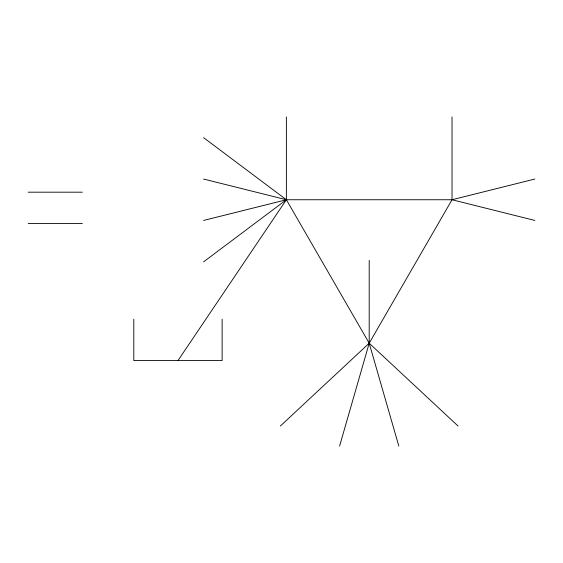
<?xml version="1.0" encoding="UTF-8"?>
<svg xmlns="http://www.w3.org/2000/svg" width="563" height="563" viewBox="0 0 563 563"><rect width="100%" height="100%" fill="white"/><g stroke="black" fill="none" stroke-linecap="round" stroke-linejoin="round"><path stroke-width="0.84" d="M339.588 446.079L369.201 343.205L452.026 199.745L452.026 116.921M177.964 360.587L286.377 199.745L286.377 116.921M280.353 426.022L369.201 343.205L369.201 260.38M203.56 261.865L286.377 199.745L452.026 199.745L534.85 179.041M203.56 220.45L286.377 199.745L369.201 343.205L398.822 446.079M28.15 192.187L82.36 192.187M28.15 223.588L82.36 223.588M452.026 199.745L534.85 220.45M203.56 179.041L286.377 199.745L203.56 137.632M369.201 343.205L458.057 426.022M222.132 319.179L222.132 360.587L133.804 360.587L133.804 319.179"/></g></svg>
